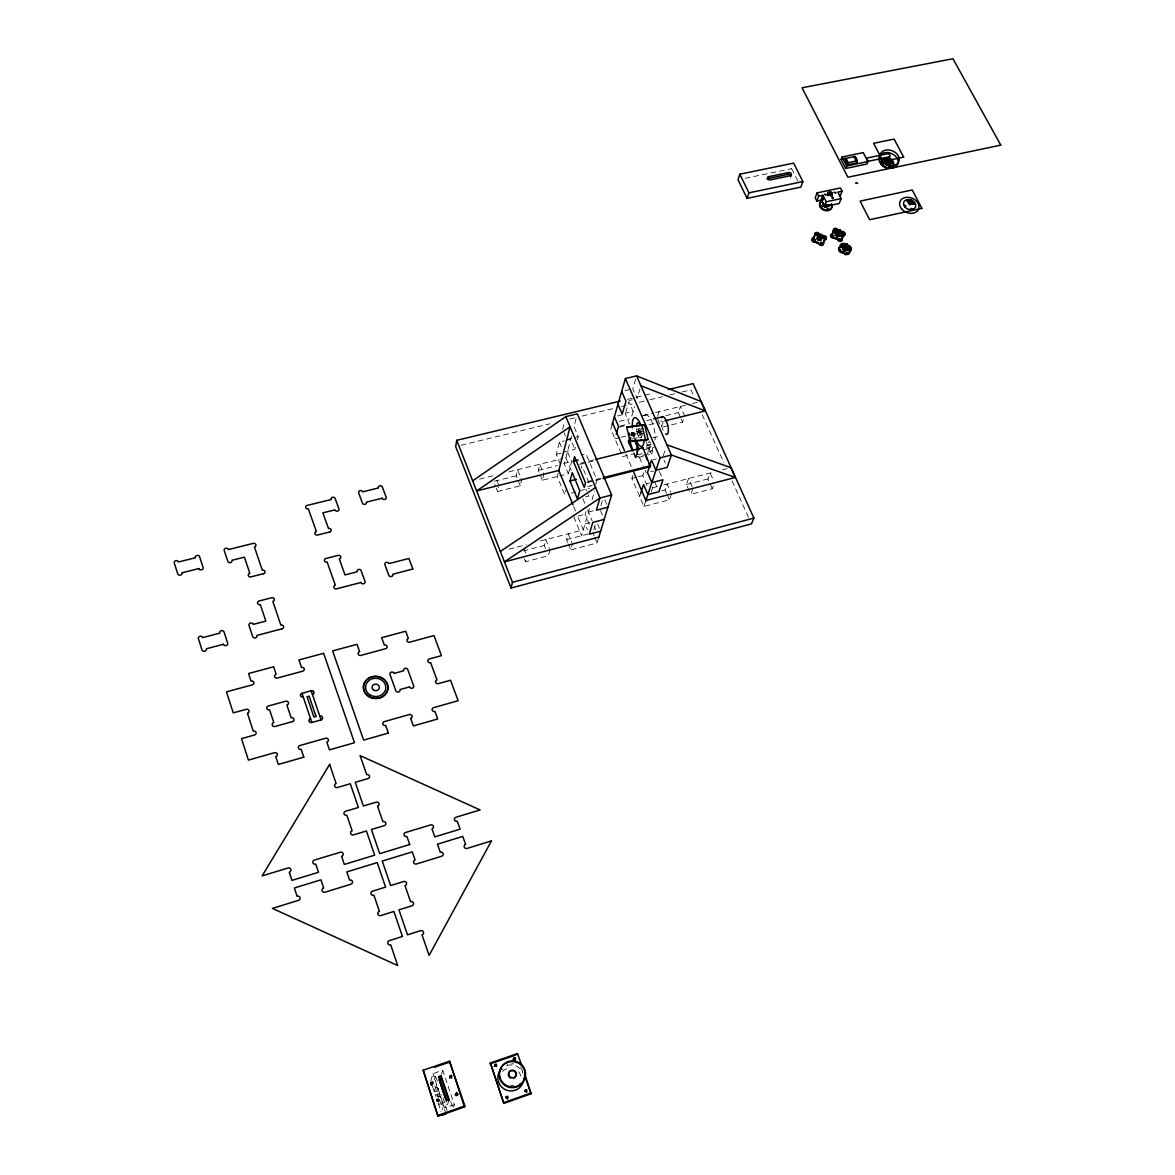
<?xml version="1.0" encoding="UTF-8"?>
<svg xmlns="http://www.w3.org/2000/svg" width="1175" height="1175" viewBox="0 0 1175 1175"><rect width="100%" height="100%" fill="white"/><g stroke="black" fill="none" stroke-linecap="round" stroke-linejoin="round"><path stroke-width="0.75" stroke-dasharray="5 3.75" d="M438.554 1090.15C433.56 1095.849 432.18 1084.995 438.216 1088.314C439.244 1090.753 437.937 1090.062 437.893 1087.918M437.629 1096.569L436.982 1094.424L440.625 1093.558M436.953 1094.395C435.749 1097.773 442.534 1096.848 441.183 1094.233M443.166 1103.413C443.474 1097.847 440.963 1109.171 439.024 1103.075M632.179 436.189L631.592 433.56M434.912 1091.399L434.265 1089.21M640.155 437.658L641.109 437.629M520.246 485.789L516.236 475.816L517.602 469.721L521.641 479.738L520.246 485.789L497.554 491.473L498.523 486.92M542.365 480.252L538.312 470.338L539.795 464.242L543.863 474.201L542.365 480.252L557.978 476.36M549.973 549.929L548.417 555.746L525.475 561.782L526.562 557.42M560.402 464.331L556.289 454.373L559.388 442.094L564.235 440.904M562.605 429.36L564.617 421.384M558.154 473.04L557.258 476.536L564.778 494.793L566.379 488.785M571.52 436.145L564.294 463.89L568.377 473.76L559.711 475.919M576.073 418.623L574.002 426.598L578.232 436.659L577.395 439.817M545.45 548.402L544.275 545.464L545.802 539.604L549.371 548.461M568.377 473.76L571.623 461.54L567.481 451.611M563.545 452.111L574.869 449.32L575.706 446.162M567.789 542.556L566.6 539.633L568.23 533.758L571.828 542.571M598.398 538.576L597.062 542.953L570.771 549.871L572.431 544.04M589.351 524.344L585.165 514.239L586.442 509.788M612.131 424.513L610.809 429.139L621.178 453.359M595.71 484.511L597.018 480.002L586.017 453.844L581.111 455.063M589.483 508.569L581.625 535.712L573.973 517.117L585.165 514.239M592.009 499.801L594.55 491.032M625.746 412.528L628.963 401.659L633.207 411.412L625.335 413.306M635.631 379.114L632.767 388.778L637.07 398.589L639.964 388.969M593.727 529.837L595.358 524.329M600.924 505.617L603.025 498.611M430.726 1081.044L432.943 1073.642L442.711 1070.293L454.387 1104.603L453.506 1107.158M631.812 416.038L634.662 406.594M434.456 1079.752L435.484 1076.344L431.739 1077.622M437.364 1081.088L435.484 1076.344M631.416 434.618L640.155 432.591L641.594 427.979M441.462 1074.288L442.711 1070.293M636.791 451.876L636.013 458.044L646.632 455.386M641.242 437.908L642.769 433.061M637.908 450.113L636.571 457.912L633.707 452.228M671.483 493.941L669.412 499.86L643.929 506.454L631.9 478.372L633.795 472.365M657.559 416.303L659.043 411.676L660.453 414.863M647.968 450.568C649.76 448.277 651.317 446.794 648.277 442.094M647.058 485.481L642.798 475.611L644.752 469.603L646.177 472.893M652.771 447.895L652.052 453.947L648.409 454.931M639.67 496.511L641.124 492.046M447.058 1110.551L445.296 1105.308L446.529 1101.562M643.929 506.454L645.898 500.535M651.17 491.987L652.889 486.847M663.258 455.724L665.344 449.496M680.487 417.389L678.372 412.631L680.428 406.462L684.687 415.994L682.602 422.148L670.161 425.203M448.791 1100.769L447.543 1104.529L445.296 1105.308M666.548 493.265L665.123 489.975L667.165 484.012L670.763 492.281M797.781 180.979L791.656 168.701L792.64 165.925M689.299 491.062L686.406 484.497L688.55 478.533L692.178 486.773M692.898 488.418L690.738 494.337L712.3 488.756L714.547 482.837M712.3 488.756L707.923 478.959L710.155 472.996L713.078 479.547M638.01 431.284L638.333 432.914L638.04 431.298L630.96 433.002L639.861 430.755M638.833 450.965L637.658 450.921M635.954 458.059L633.09 452.39M454.387 1104.603L444.561 1108.04L432.943 1073.642M508.981 549.18L526.327 544.671M540.485 540.985L583.329 529.837L577.718 516.266M523.125 550.987L544.275 545.464M566.6 539.633L588.043 534.023M589.894 522.625L585.047 523.888L587.471 529.763M661.731 490.842L665.123 489.975M686.406 484.497L707.923 478.959M588.469 512.065L594.991 510.391M585.547 496.907L588.778 496.085L586.061 489.549M646.72 483.718L649.878 482.91M652.595 487.742L657.442 486.494M663.919 484.834L713.622 472.115M722.273 469.897L727.457 468.575M587.529 486.582L592.435 485.334M650.656 471.733L653.829 470.925M579.76 490.724L589.512 488.257M571.153 493.177L575.926 491.958M631.9 478.372L636.571 477.197M638.128 476.8L642.798 475.611M653.124 459.689L656.34 458.882M587.559 481.588L601.585 478.049M587.162 482.484L603.039 478.636M622.574 456.605L633.442 453.888M641.932 453.565C638.818 456.414 632.972 451.817 635.146 457.148L651.067 453.168L651.89 454.079M647.748 452.111C656.017 450.642 648.248 448.659 651.067 453.168L644.869 438.936M563.603 463.538L571.623 461.54M516.236 475.816L493.573 481.442L495.556 486.45M538.312 470.338L557.361 465.608M646.544 445.31L651.317 444.121M646.485 446.074L650.407 445.09M593.933 459.88L579.936 463.361L582.007 468.326M579.642 464.419L595.387 460.497M646.221 448.042L652.301 446.529M644.341 449.628L654.181 447.176M643.415 430.961L631.724 433.839L633.795 438.627M614.936 438.789L619.989 437.555M621.134 437.276L625.776 436.131M668.384 425.644L661.275 427.392L663.258 421.252L659.733 422.119M556.289 454.373L561.092 453.183M631.092 435.925L642.079 433.222M638.862 435.382L640.727 434.926M632.4 439.009L641.242 436.821M479.488 479.15L494.851 475.346M508.848 471.895L562.399 458.647M652.815 437.849L659.88 436.101M620.121 426.055L629.492 423.764L625.291 414.085M566.82 439.435L578.232 436.659M619.196 427.098L625.908 425.453M665.946 415.671L678.372 412.631M646.632 420.65L651.934 419.343M565.851 440.508L570.683 439.332L574.869 449.32M649.129 424.718L657.971 422.545M617.507 415.965L622.177 414.834M619.328 421.326L629.447 418.873M643.166 415.539L653.741 412.954M655.503 412.528L685.568 405.213M692.428 403.554L697.568 402.291M642.519 415.744L645.707 414.981M461.011 445.237L550.15 423.764M569.772 419.034L575.118 417.757M582.242 416.038L614.334 408.298M621.472 406.579L632.165 404.009M639.303 402.291L648.218 400.146M649.995 399.72L662.48 396.709M669.618 394.991L674.964 393.698M682.087 391.98L691.003 389.836L693.999 396.46M627.362 399.383L634.471 397.679M636.248 397.253L652.242 393.419M629.124 400.499L632.297 399.735M624.85 390.673L629.594 389.527M745.185 178.292L791.656 168.701M631.533 432.782L634.412 438.466M441.271 1095.364L440.787 1094.219M439.288 1104.779L438.686 1103.002M702.195 414.657L723.844 462.656M732.054 480.854L748.46 517.264M681.192 418.976L682.602 422.148M657.765 419.431L659.865 424.204M664.007 460.174L665.27 463.067M659.322 471.395L662.245 478.093M638.774 429.389L640.155 432.591M667.268 494.91L669.412 499.86M654.607 481.706L657.486 488.374M636.042 449.482L643.298 466.255M625.849 453.873L631.636 467.327M604.787 499.83L606.653 504.281M583.593 469.78L590.452 486.2M600.498 510.596L602.349 515.017M564.015 432.723L565.41 436.072M597.59 523.888L599.412 528.28M559.388 442.094L562.164 448.777M565.88 457.795L571.373 471.013M582.888 498.729L584.871 503.517M587.573 509.994L592.156 520.936M594.594 526.899L595.813 529.822M592.846 532.774L594.051 535.683M594.653 537.137L597.062 542.953M573.65 506.381L575.618 511.184M568.392 544.025L570.771 549.871M496.849 480.384L498.846 485.407M523.977 548.549L525.739 552.999M496.232 488.124L497.554 491.473M524.3 558.83L525.475 561.782M450.745 1101.607L452.478 1106.733M443.122 1098.096L445.428 1104.897M436.175 1084.863L445.957 1113.812M434.765 1085.759L438.818 1097.758M439.391 1099.462L442.857 1109.743M432.444 1086.155L435.896 1096.378M438.202 1103.193L441.066 1111.726M647.733 453.051L647.88 453.844M507.159 1065.431A13.043 12.969 49.9 0 1 522.934 1073.098M513.96 1085.318A10.869 10.795 46.7 0 1 510.772 1085.333M502.474 1069.867A10.869 10.795 46.7 0 1 503.018 1068.898M506.836 1065.196A10.869 10.795 46.7 0 1 507.732 1064.741M511.58 1063.801A10.869 10.795 46.7 0 1 513.71 1063.904M520.378 1067.532A10.869 10.795 46.7 0 1 522.919 1072.966M502.665 1071.424A10.795 10.737 50.9 0 1 507.85 1068.398M518.601 1071.806A10.795 10.737 50.9 0 1 521.245 1079.282M637.687 428.89A3.378 1.072 76.1 0 1 639.479 433.957A3.378 1.072 76.1 0 1 637.628 433.883A3.378 1.072 76.1 0 1 637.232 428.86M641.139 431.68A3.378 1.087 76.1 0 1 640.404 434.794A3.378 1.087 76.1 0 1 638.701 429.918A3.378 1.087 76.1 0 1 640.331 429.389M639.156 437.658A9.106 2.908 76.1 0 1 636.571 428.831M663.185 430.3A9.062 2.996 76.2 0 1 661.114 420.4M634.852 437.467A14.849 4.744 76.1 0 1 632.738 428.963M650.759 443.004A14.82 4.803 76.1 0 1 648.982 440.992M644.869 415.524A14.82 4.803 76.1 0 1 652.037 422.163A14.82 4.803 76.1 0 1 655.004 439.949"/><path stroke-width="1.5" d="M830.696 195.27L830.607 195.079A1.689 1.292 21 0 0 830.563 195.637A1.601 1.234 21 0 1 830.696 195.27L831.562 192.92A1.601 1.234 21 0 0 831.753 194.081M496.57 1066.283L495.365 1064.961L494.293 1066.283M831.342 204.861L831.606 203.863A6.389 4.92 20.9 0 1 829.051 209.782A6.389 4.92 20.9 0 1 820.884 207.035A6.389 4.92 20.9 0 1 822.045 200.47M629.741 434.97L629.359 433.457M620.253 401.086L456.752 440.317L455.665 446.529L511.052 588.029L751.457 523.888L753.895 518.087L693.103 383.608L668.237 389.571M457.663 1094.821L457.163 1095.614M455.312 1094.483L456.546 1093.455L457.663 1094.468L455.753 1094.087L456.781 1092.398L457.78 1094.322M438.745 1101.518L438.128 1100.152L436.586 1100.608M511.052 588.029L512.462 582.286L456.752 440.317M629.198 433.443L629.624 435.058M558.61 471.307L570.081 426.76L476.624 490.944L558.815 470.47L572.989 504.78M573.341 461.246L574.56 456.678L585.517 482.896L584.254 487.405L573.341 461.246L578.247 460.042M569.992 480.957L572.24 472.629L579.76 490.724L577.468 498.978L569.992 480.957L576.455 479.327M423.191 1070.205L438.011 1116.25L464.478 1106.953L464.845 1105.925L449.54 1061.187L423.191 1070.205L438.011 1116.25M612.146 424.483L625.394 378.541L636.586 375.897L700.99 401.468L705.279 410.956L664.918 420.841M616.302 434.163L618.564 426.437L614.378 416.728M598.589 537.915L611.617 495.028L577.322 413.85L565.821 416.611L472.658 480.839M630.593 437.555C631.533 448.777 624.982 438.877 630.608 440.537M439.479 1080.736L441.051 1075.698L438.804 1076.476L446.911 1100.417L449.173 1099.624L441.051 1075.698M642.578 448.747L642.916 447.69L595.681 459.44M464.478 1106.953L449.54 1061.187M430.637 1083.732L432.532 1083.071L432.268 1085.098M739.839 174.179L738.032 179.76L747.065 198.384L800.851 187.104L802.863 181.567L793.624 163.134L739.839 174.179L748.916 192.847L747.065 198.384M640.786 493.089L643.577 484.526L647.88 494.543L658.925 491.708L662.979 479.767L651.846 482.617L647.484 472.526L651.523 460.101L655.944 470.25L667.18 467.4L671.38 455.019L636.586 375.897M603.039 478.636L650.363 466.695L642.916 447.69M645.633 501.358L660.042 457.868L625.394 378.541M449.173 1099.624L448.821 1100.667L440.713 1076.77L438.466 1077.548M767.099 179.114A2.1 1.616 19.3 0 1 768.112 178.512L768.744 176.647L788.616 172.549A2.086 1.601 19.8 0 1 791.289 173.768A2.086 1.601 19.8 0 1 790.217 175.78L770.345 179.907A2.1 1.616 19.3 0 1 767.657 178.673A2.1 1.616 19.3 0 1 768.744 176.647M768.112 178.512L787.955 174.399L788.616 172.549M524.799 1074.067L531.071 1093.778L503.825 1103.398L490.372 1062.949L517.499 1053.593L521.759 1065.534M840.169 196.108L842.093 191.187L840.448 187.956L817.066 192.891L815.215 197.826L816.845 201.072L821.105 200.176L822.97 195.256L818.696 196.152L816.845 201.072M823.102 202.599L822.867 203.863A1.777 1.366 20.8 0 1 823.734 204.876M824.174 203.907L823.763 204.993A2.379 1.821 20.9 0 0 824.174 205.787A1.777 1.366 20.9 0 1 824.439 206.991L826.26 201.762L822.97 195.256M841.124 159.462L842.064 156.98L863.273 152.603L867.928 161.577L866.93 164.059L845.736 168.466L841.124 159.462L854.019 156.642A3.261 1.41 79.2 0 1 854.915 156.393L855.4 156.716A4.715 2.027 79.2 0 1 856.957 159.727L857.177 160.755A3.261 1.41 79.2 0 1 857.192 162.767L847.777 164.706L844.634 158.581A3.261 1.395 79.1 0 1 845.515 158.331L846 158.654A4.729 2.012 79.1 0 1 847.542 161.665L847.763 162.708A3.261 1.395 79.1 0 1 847.777 164.72M827.788 195.329A2.556 1.968 20.9 0 1 828.493 195.226L828.081 194.918M828.551 195.226A1.601 1.234 20.9 0 0 829.55 194.742L830.431 192.465L831.562 192.876M820.752 234.677A5.42 4.215 21.1 0 1 821.957 235.279A1.807 1.395 21.1 0 0 823.381 235.617A2.409 1.865 21.2 0 1 825.261 239.377A1.807 1.41 21.3 0 0 824.424 240.214A5.42 4.215 21.1 0 1 823.778 241.463A1.807 1.41 21.3 0 0 823.616 242.608L823.337 243.328A2.409 1.88 21.2 0 1 819.063 244.268A1.807 1.41 21.1 0 0 817.903 243.416A5.405 4.215 21.1 0 1 816.273 242.652A1.807 1.41 21.1 0 0 814.848 242.314A2.409 1.88 21 0 1 812.982 238.554L813.247 237.835A1.807 1.41 20.9 0 0 814.099 236.998A5.42 4.215 21.1 0 1 814.73 235.749A1.807 1.395 20.9 0 0 814.907 234.618A2.409 1.865 21 0 1 819.166 233.678A1.807 1.395 21.1 0 0 820.062 234.427M812.982 238.554A1.807 1.41 20.9 0 0 813.82 237.717L814.099 236.998M813.82 237.717A5.405 4.215 21.1 0 1 814.451 236.469A1.807 1.395 20.9 0 0 814.627 235.338L814.907 234.618M826.098 205.199L825.276 207.373A1.777 1.366 21 0 1 826.377 206.829A2.379 1.821 20.9 0 0 827.347 206.638L827.978 205.008M830.975 192.421L830.079 194.639M830.49 194.815L831.268 192.568M826.436 206.815L827.112 205.052M831.21 195.652L831.797 194.125A2.57 1.968 20.9 0 1 832.238 194.977L831.973 195.682M814.848 242.314L815.127 241.609A2.409 1.88 21 0 1 813.247 237.835M829.535 205.023L828.845 206.609A1.777 1.366 21 0 0 827.464 206.594M814.627 235.338A2.409 1.865 21 0 1 818.887 234.398L819.166 233.678M816.273 242.652L816.552 241.947A5.42 4.215 21.1 0 0 818.182 242.696A1.807 1.41 21.1 0 1 819.342 243.548A2.409 1.88 21.2 0 0 823.616 242.608M845.736 168.466L846.69 165.983L842.064 156.98M823.337 243.328A1.807 1.41 21.3 0 1 823.499 242.182A5.405 4.215 21.1 0 0 824.145 240.919A1.807 1.395 21.3 0 1 824.982 240.097A2.409 1.865 21.2 0 0 823.102 236.337L823.381 235.617M842.093 191.187L837.848 192.098L841.153 198.59L839.229 203.495L824.38 206.683L821.105 200.176M831.709 234.442L832.003 233.737A1.792 1.395 21.3 0 0 832.825 232.9A5.39 4.186 21.5 0 1 833.457 231.651A1.792 1.395 21.3 0 0 833.618 230.52A2.394 1.851 21.4 0 1 837.863 229.595A1.792 1.395 21.5 0 0 839.023 230.432A5.39 4.186 21.5 0 1 840.639 231.181A1.792 1.395 21.6 0 0 842.064 231.519A2.394 1.851 21.6 0 1 843.944 235.264L843.665 235.984A1.792 1.395 21.7 0 0 842.828 236.807A5.39 4.186 21.5 0 1 842.211 238.055A1.792 1.395 21.7 0 0 842.049 239.201A2.394 1.865 21.6 0 1 837.804 240.126A1.807 1.395 21.6 0 0 836.644 239.274A5.39 4.186 21.5 0 1 835.014 238.525A1.807 1.395 21.5 0 0 833.589 238.187A2.394 1.865 21.4 0 1 831.709 234.442A1.792 1.395 21.3 0 0 832.546 233.619A5.39 4.186 21.5 0 1 833.178 232.371L833.457 231.651M833.178 232.371A1.792 1.395 21.3 0 0 833.339 231.24L833.618 230.52M833.589 238.187L833.883 237.482A2.394 1.865 21.4 0 1 832.003 233.737M833.339 231.24A2.394 1.851 21.4 0 1 837.569 230.315L837.863 229.595M835.014 238.525L835.293 237.82A5.39 4.186 21.5 0 0 836.923 238.569A1.807 1.395 21.6 0 1 838.098 239.406A2.394 1.865 21.6 0 0 842.328 238.481A1.807 1.395 21.7 0 1 842.49 237.335A5.39 4.186 21.5 0 0 843.121 236.087A1.792 1.395 21.7 0 1 843.944 235.264M837.011 233.282A1.792 1.395 21.5 0 1 837.246 234.457L836.394 236.616A1.792 1.395 21.5 0 0 836.159 235.441L836.967 233.223A2.409 1.865 21.5 0 1 836.556 232.415M837.54 232.562L838.407 230.403A1.792 1.395 21.5 0 0 839.582 229.83L838.715 231.989A1.792 1.395 21.5 0 1 837.613 232.547A2.394 1.865 21.5 0 0 836.615 232.738M839.405 231.123L840.243 229.918L839.376 232.077M839.67 232.107L840.419 230.227A1.792 1.395 21.6 0 0 840.654 231.402M840.184 234.089A2.409 1.865 21.5 0 1 839.273 234.28L838.407 236.439A2.394 1.865 21.5 0 0 839.332 236.248A1.792 1.395 21.6 0 1 840.845 236.204C839.64 229.668 846.911 234.838 841.99 233.502C841.579 235.867 844.634 234.28 841.902 233.282A1.792 1.395 21.6 0 1 841.138 232.371M839.993 233.208L840.639 231.181M839.332 236.248L841.109 232.253A2.409 1.865 21.5 0 0 840.698 231.446M843.665 235.984A2.394 1.851 21.6 0 0 841.77 232.239L842.064 231.519M838.818 248.615A1.807 1.41 21.7 0 0 839.655 247.778L839.934 247.058A5.42 4.215 21.9 0 1 840.566 245.81A1.807 1.395 21.7 0 0 840.727 244.664M839.655 247.778A5.405 4.215 21.9 0 1 840.272 246.53L840.566 245.81M843.738 246.897A2.409 1.865 21.9 0 1 844.663 246.706L845.53 244.562A2.409 1.88 21.9 0 0 844.605 244.752L842.813 248.748A2.409 1.865 21.9 0 0 843.239 249.555L844.105 247.411A2.409 1.88 21.9 0 1 843.679 246.603A1.807 1.41 21.8 0 0 842.769 245.443M842.137 252.728L842.416 252.008A5.42 4.215 21.9 0 0 844.061 252.772A1.807 1.41 21.9 0 1 845.222 253.624L844.942 254.329A1.807 1.41 21.9 0 0 843.768 253.477A5.405 4.215 21.9 0 1 842.137 252.728A1.807 1.41 21.8 0 0 840.712 252.39L840.992 251.67A1.807 1.41 21.8 0 1 842.416 252.008M517.103 1054.562L517.499 1053.593M845.971 244.973L846.132 244.576A1.807 1.395 21.8 0 1 844.972 243.724L844.678 244.444A1.807 1.395 21.8 0 0 845.251 245.002M845.53 250.613L846.411 248.468A2.409 1.88 21.9 0 0 847.337 248.277L846.455 250.422A2.409 1.865 21.9 0 1 845.53 250.613A1.807 1.41 21.9 0 0 844.355 251.186L845.222 249.041A1.807 1.41 21.9 0 1 846.338 248.483M847.483 246.045L847.763 245.325A1.807 1.395 21.9 0 0 849.187 245.663L848.893 246.383A1.807 1.395 21.9 0 1 847.483 246.045A5.405 4.215 21.9 0 0 846.587 245.56C841.697 245.428 848.717 249.511 846.499 245.722M847.557 244.385A1.807 1.395 21.9 0 0 847.792 245.56L846.955 247.763A2.409 1.865 21.9 0 1 847.381 248.571M850.259 250.26A5.42 4.215 21.9 0 1 849.628 251.523L849.187 253.389A1.807 1.41 22.1 0 1 849.349 252.228A5.405 4.215 21.9 0 0 849.966 250.98L850.259 250.26A1.807 1.41 22.1 0 1 851.082 249.423L850.788 250.143A1.807 1.41 22.1 0 0 849.966 250.98M886.802 161.283A1.762 1.322 21.9 0 1 887.037 162.4L886.141 164.603A1.748 1.322 21.9 0 0 885.891 163.487L886.758 161.225A2.35 1.762 22 0 1 886.332 160.446M888.946 159.594C890.87 163.736 885.113 158.111 888.976 160.285M889.02 159.33L889.886 158.082M889.431 159.903L890.062 158.375A1.748 1.322 22 0 0 890.297 159.506M888.094 164.456L889.005 162.253A2.35 1.762 22 0 0 889.901 162.077L888.99 164.28A2.35 1.762 22 0 1 888.094 164.456A1.748 1.322 22 0 0 886.949 164.985M889.49 161.621L890.342 159.55A2.35 1.762 22 0 1 890.768 160.329L889.093 164.236A1.748 1.322 22.1 0 1 890.444 164.25L891.663 161.445A1.748 1.322 22.1 0 1 890.797 160.446L889.886 162.649A1.748 1.322 22.1 0 0 890.753 163.648M503.825 1103.398L490.372 1062.949M451.699 1078.018L450.583 1076.329L449.599 1078.092M913.709 203.98C913.445 200.896 916.471 205.434 913.871 203.789M907.247 201.087C905.235 198.34 910.052 201.307 907.408 200.822M890.885 163.942C891.311 158.317 894.63 164.75 891.237 162.576M891.693 161.959C893.338 163.31 892.838 159.374 891.223 161.944M885.304 159.036L884.511 161.034M843.092 245.81C839.802 244.87 844.693 243.387 841.873 247.044M842.049 233.957L841.3 235.881M836.057 230.99C838.274 228.934 831.856 230.271 835.983 231.666M834.764 232.885L835.616 230.917M829.197 206.506L829.77 205.067L831.254 205.052M526.62 1092.192L526.224 1090.591L524.711 1090.87M843.694 244.899L842.225 243.901L843.503 245.002M829.55 194.742L829.697 194.712A1.689 1.292 20.9 0 1 828.581 195.3A2.379 1.836 20.9 0 0 827.758 195.491M507.468 1099.124L507.497 1097.391L505.867 1097.435M515.017 1060.467C516.912 1058.102 511.698 1057.97 513.475 1060.423M500.344 551.428L595.563 487.522M885.877 159.213C887.889 157.656 882.91 157.553 885.48 159.213M827.905 193.64L828.874 192.627L827.861 192.362M886.009 159.168L885.744 158.816A1.748 1.322 21.9 0 0 887.096 158.757M818.417 238.407L818.446 240.111L820.121 239.303M504.207 1102.473L531.497 1092.853M438.334 1115.222L464.845 1105.925M442.211 1115.134L445.957 1113.812M490.004 1063.918L515.414 1055.15M434.397 1067.341L449.188 1062.273M310.567 718.659A2.218 1.998 -1.5 0 0 309.084 721.156A2.218 1.998 -1.5 0 0 311.86 722.478L321.069 719.908A2.218 1.998 -0.8 0 0 322.537 717.396A2.218 1.998 -0.8 0 0 319.762 716.089M303.282 697.083A2.203 1.983 -1.2 0 1 300.536 695.776A2.203 1.983 -1.2 0 1 302.004 693.294L311.169 690.783A2.203 1.983 -0.6 0 1 313.916 692.09A2.203 1.983 -0.6 0 1 312.447 694.557M512.462 582.286L753.895 518.087M598.839 537.122L504.442 561.87L599.97 498.009L611.617 495.028M600.631 531.203L589.292 534.17L592.758 522.405L604.2 519.438M607.901 507.248L596.357 510.214L599.97 498.009L565.821 416.611M666.901 444.826L730.923 467.679L735.344 477.461L645.898 500.535L633.795 472.365M660.042 457.868L671.38 455.019L735.344 477.461M603.333 477.608L650.7 465.653M645.545 440.052L648.071 439.421L644.649 424.674L626.701 427.127L630.064 441.565L645.545 440.052L642.108 425.306L626.701 427.127M653.697 418.917L662.524 416.758M642.108 425.306L644.649 424.674M826.26 201.762L841.153 198.59M827.362 194.139L831.9 193.17M846.69 165.983L867.928 161.577M748.916 192.847L802.863 181.567M847.763 162.708L857.177 160.755M632.547 440.963L641.168 440.111M644.62 439.758L648.071 439.421M885.26 159.962C882.278 159.301 888.021 156.363 884.54 161.548A1.748 1.322 21.9 0 1 885.407 162.547M887.742 162.532C883.424 162.4 889.783 166.145 888.05 162.723M640.918 385.767L705.279 410.956M431.372 1085.127L430.623 1084.305M887.507 162.84L886.317 164.911L887.859 162.782A1.762 1.322 22 0 1 888.932 162.253M825.452 205.126L824.615 207.299M846.499 246.221L847.072 243.93L846.676 246.53A1.807 1.395 21.9 0 0 846.911 247.705M455.856 1095.658L455.312 1094.836M824.923 206.198L826.495 206.477L826.642 205.17M854.019 156.642L857.177 162.752M817.066 192.891L818.696 196.152M638.319 449.482L637.261 447.293L636.997 449.393M630.226 440.64L629.315 439.803L633.017 450.642M621.678 391.422L625.952 401.262L622.192 414.07L617.962 404.303M645.413 455.268L647.543 460.159M648.952 463.435L650.363 466.695M635.102 440.067L638.98 449.526M634.485 440.214L637.937 448.189M628.977 442.857L632.4 450.803M612.586 422.971L624.41 450.524M524.388 1075.022L531.071 1093.778M311.169 690.783L321.069 719.908M439.039 1079.252L445.413 1098.038M440.052 1082.439L446.383 1101.122M302.004 693.294L311.86 722.478M890.004 162.032A1.762 1.322 22.1 0 1 891.37 162.047M885.436 159.345A1.762 1.322 21.9 0 1 886.303 160.343M888.168 158.537A1.748 1.322 21.9 0 0 889.24 158.008L888.329 160.211A1.748 1.322 21.9 0 1 887.272 160.74M885.847 163.428A2.35 1.762 22 0 1 885.436 162.664L887.213 158.698A2.35 1.762 22 0 1 888.109 158.537L887.198 160.74A2.35 1.762 22 0 0 886.303 160.916M886.2 160.96A1.748 1.322 21.9 0 1 884.834 160.946M889.299 161.577A1.748 1.322 22 0 1 889.137 160.652M787.955 174.399A2.086 1.601 19.8 0 1 790.658 176.882M823.308 198.825A6.521 4.994 20.9 0 1 822.662 197.047M822.852 200.044A6.507 4.994 20.9 0 1 822.192 198.267M828.243 193.258A1.601 1.234 20.9 0 1 827.802 193.346M832.502 195.549A1.601 1.234 21 0 1 832.267 195.094M830.402 192.509A1.601 1.234 20.9 0 1 829.403 193.008M828.081 195.682A2.086 1.601 20.9 0 1 829.447 193.39A2.086 1.601 20.9 0 1 831.783 195.696M831.43 204.421A6.389 4.92 20.9 0 1 828.772 210.501A6.389 4.92 20.9 0 1 820.605 207.769A6.389 4.92 20.9 0 1 821.766 201.189M829.168 205.978A1.777 1.366 21 0 1 828.331 205.037M823.132 199.721A6.507 4.994 20.9 0 1 822.397 197.885M830.387 193.332A6.507 4.994 20.9 0 1 831.239 193.699M829.697 194.83A1.777 1.366 20.9 0 1 828.595 195.373M830.475 195.637A1.777 1.366 21 0 1 830.534 195.212M911.947 204.142A2.365 1.807 22.9 0 1 911.051 204.318A1.777 1.351 23 0 0 909.905 204.861M908.774 203.275A2.365 1.807 22.9 0 1 908.348 202.482M910.111 200.514A2.365 1.807 22.9 0 0 909.215 200.69A1.777 1.351 22.8 0 1 907.732 200.734M912.388 201.557A2.365 1.807 22.9 0 1 912.813 202.335M913.724 203.481A1.777 1.351 23 0 1 912.843 202.467M912.064 204.083A1.777 1.351 23 0 1 913.43 204.098M908.818 203.334A1.777 1.351 22.9 0 1 909.068 204.479M907.438 201.351A1.777 1.351 22.8 0 1 908.319 202.364M911.257 199.97A1.777 1.351 22.9 0 1 910.184 200.514M912.343 201.498A1.777 1.351 23 0 1 912.079 200.352M523.888 1077.886A13.043 12.969 49.9 0 1 506.396 1090.106A13.043 12.969 49.9 0 1 501.049 1069.338M520.217 1083.526A10.795 10.737 50.9 0 1 519.688 1084.496M510.582 1078.077A3.892 3.863 46.6 0 1 509.216 1072.143A3.892 3.863 46.6 0 1 515.296 1072.232A3.892 3.863 46.6 0 1 513.872 1078.121M846.132 244.576A5.42 4.215 21.9 0 1 847.763 245.325M840.36 245.12A6.433 5.008 21.9 0 1 844.502 244.194L844.796 243.475A6.448 5.008 21.9 0 0 840.654 244.4L840.433 245.384A1.807 1.395 21.7 0 1 840.272 246.53M849.481 252.669A1.807 1.41 22.1 0 1 849.628 251.523M838.847 248.013A6.448 5.008 21.9 0 0 840.683 251.685L840.404 252.405A6.433 5.008 21.9 0 1 838.553 248.733L839.112 247.896A1.807 1.41 21.7 0 0 839.934 247.058M847.836 245.619A2.409 1.88 21.9 0 1 848.262 246.427L846.573 250.378A1.807 1.395 22 0 1 847.968 250.378L849.172 247.587A1.807 1.395 22 0 1 848.291 246.559M848.291 249.732A1.807 1.395 22 0 1 847.41 248.703M847.454 248.233A1.807 1.41 22 0 1 848.849 248.233M844.149 247.47A1.807 1.41 21.8 0 1 844.384 248.659L843.518 250.804A1.807 1.41 21.8 0 0 843.283 249.614M842.783 248.63A1.807 1.395 21.8 0 0 841.902 247.587L843.092 244.797A1.807 1.395 21.8 0 0 844.487 244.811M843.621 246.956A1.807 1.395 21.8 0 1 842.225 246.941M845.603 244.562A1.807 1.395 21.8 0 0 846.72 244.003L845.838 246.148A1.807 1.395 21.8 0 1 844.737 246.706M839.567 231.475A5.39 4.186 21.5 0 1 840.36 231.901A1.792 1.395 21.6 0 0 841.77 232.239M833.883 237.482A1.807 1.395 21.5 0 1 835.293 237.82M838.142 230.873A1.792 1.395 21.5 0 1 837.569 230.315M838.407 230.388A2.409 1.865 21.5 0 0 837.481 230.579L835.689 234.574A2.394 1.865 21.5 0 0 836.115 235.382M841.168 235.558A1.792 1.395 21.6 0 1 840.287 234.53M840.301 234.045A1.792 1.395 21.6 0 1 841.697 234.045M839.2 234.28A1.792 1.395 21.6 0 0 838.083 234.838L837.232 236.998A1.792 1.395 21.6 0 1 838.333 236.439M835.645 231.269A1.792 1.395 21.4 0 1 836.527 232.297L835.66 234.457A1.792 1.395 21.4 0 0 834.793 233.428L835.968 230.623A1.792 1.395 21.4 0 0 837.364 230.638M836.512 232.797A1.792 1.395 21.4 0 1 835.117 232.782M839.626 233.267A1.792 1.395 21.6 0 1 839.538 232.444M815.127 241.609A1.807 1.41 21.1 0 1 816.552 241.947M823.102 236.337A1.807 1.395 21.1 0 1 821.927 236.131M819.533 235.015A1.807 1.395 21.1 0 1 818.887 234.398M642.74 440.14A9.106 2.908 76.1 0 1 640.918 440.038M636.453 426.437A9.106 2.908 76.1 0 1 640.874 425.57M661.598 417.727A9.062 2.996 76.2 0 1 667.664 424.851A9.062 2.996 76.2 0 1 665.593 433.928M643.988 440.625A14.849 4.744 76.1 0 1 635.778 439.803M632.561 427.538A14.849 4.744 76.1 0 1 634.617 417.668A14.849 4.744 76.1 0 1 641.036 425.423M449.805 1076.373C452.067 1080.471 452.713 1072.54 449.805 1076.373M436.733 1100.138C438.804 1104.265 439.905 1096.392 436.748 1100.02M430.917 1082.895C432.943 1086.993 434.163 1079.164 430.931 1082.777M855.958 183.036L857.677 183.432L855.973 182.962M848.732 248.145L850.039 248.997L849.084 247.22L850.759 247.558L848.732 248.145M843.621 249.144C845.471 252.904 847.043 246.588 843.635 249.056M846.073 253.477L847.821 253.888L846.073 253.477M846.367 252.772C848.908 254.505 847.66 251.083 846.367 252.772M837.658 232.107C839.508 235.837 841.006 229.566 837.672 232.018M838.862 235.338C836.057 238.349 836.512 231.71 838.862 235.338M838.95 239.289C842.049 242.035 840.448 236.792 838.979 239.142M839.126 250.275C842.255 253.095 840.683 247.661 839.126 250.202M832.018 236.102L833.31 236.953L832.355 235.176L834.03 235.499L832.032 236.028M833.354 197.855C831.929 200.264 831.063 195.241 833.354 197.929M834.279 192.392L836.013 192.803L834.294 192.318M826.98 209.635L828.698 210.046L826.98 209.635M827.259 208.915L828.977 209.312L827.259 208.842M821.854 206.756L820.385 207.079L820.429 206.036L822.133 206.11L820.532 205.449L821.854 206.756M821.971 243.68C820.238 246.074 819.753 241.11 821.971 243.68M822.25 242.961C820.502 245.369 820.15 240.287 822.25 242.961M822.926 238.099C824.938 240.816 824.879 235.837 822.926 238.099M823.205 237.379L824.953 237.791L823.22 237.306M824.718 194.418L826.451 194.83L824.718 194.345M815.024 240.478C813.306 242.843 812.924 237.849 815.024 240.478M815.303 239.759C813.864 242.241 812.968 237.188 815.303 239.759M815.993 234.912L817.212 235.778L817.668 234.897L816.317 233.987L818.006 234.383L816.023 234.765M821.413 236.248C818.446 239.098 819.225 232.591 821.413 236.248M524.887 1090.488C526.65 1094.747 528.221 1086.948 524.887 1090.488M513.519 1058.455C515.105 1062.597 516.956 1055.223 513.548 1058.352M505.94 1097.156C507.776 1101.401 509.098 1093.675 505.94 1097.156M494.646 1064.991C496.438 1069.191 497.877 1061.51 494.646 1064.991M909.435 202.1C911.124 205.904 912.755 199.75 909.435 202.1M910.963 208.504L912.637 209.047L910.963 208.504M904.104 205.361L905.793 205.904L904.104 205.361M888.638 167.158C891.869 169.611 889.96 164.882 888.638 167.158M881.852 164.059L882.822 164.999A6.316 4.759 22 0 0 893.382 165.22A6.316 4.759 22 0 0 886.611 157.597A6.316 4.759 22 0 0 882.924 164.999C884.158 161.651 882.572 164.412 881.852 164.059M828.36 193.199L829.344 193.008A2.57 1.968 20.9 0 0 828.36 193.199M837.422 234.765L836.864 237.056L837.422 234.765M844.561 248.968L843.988 251.244L844.561 248.968M845.413 253.859L845.119 254.578A6.433 5.008 21.9 0 0 849.261 253.653L849.554 252.933A6.448 5.008 21.9 0 1 845.413 253.859M849.496 245.648L849.202 246.353A6.433 5.008 21.9 0 1 851.053 250.025L851.346 249.32A6.448 5.008 21.9 0 0 849.496 245.648M491.473 840.889L429.11 955.393L422.016 934.845A2.291 2.203 -1 0 0 423.47 932.054A2.291 2.203 -1 0 0 420.577 930.673L407.519 934.845L398.957 909.847L411.97 905.763A2.277 2.174 -0.6 0 0 413.424 903.017A2.277 2.174 -0.6 0 0 410.545 901.636L405.008 885.627A2.262 2.144 -0.4 0 0 406.462 882.91A2.262 2.144 -0.4 0 0 403.598 881.529L390.643 885.553L382.257 861.069L412.293 851.875L415.113 859.938A2.247 2.13 2 0 0 413.688 862.626A2.247 2.13 2 0 0 416.523 863.977L441.683 856.237A2.232 2.115 5.1 0 0 443.093 853.564A2.232 2.115 5.1 0 0 440.258 852.213L437.408 844.193L462.759 836.438L465.638 844.414A2.232 2.1 8.3 0 0 464.257 847.058A2.232 2.1 8.3 0 0 467.092 848.409L491.473 840.889M329.646 764.367L262.113 875.874L287.963 868.061A2.321 2.159 -10.2 0 1 290.842 869.441A2.321 2.159 -10.2 0 1 289.3 872.158L291.943 880.383L318.484 872.305L315.796 864.124A2.291 2.144 -7.7 0 1 312.932 862.744A2.291 2.144 -7.7 0 1 314.459 860.041L340.251 852.242A2.277 2.13 -5.1 0 1 343.1 853.623A2.277 2.13 -5.1 0 1 341.602 856.296L344.319 864.433L374.678 855.18L366.424 830.989L353.499 834.867A2.262 2.1 -3 0 1 350.664 833.516A2.262 2.1 -3 0 1 352.147 830.857L346.86 815.259A2.262 2.086 -2.6 0 1 344.04 813.908A2.262 2.086 -2.6 0 1 345.523 811.279L358.39 807.475L350.297 783.754L337.475 787.5A2.247 2.056 -2.1 0 1 334.655 786.148A2.247 2.056 -2.1 0 1 336.138 783.563L329.646 764.367M402.423 936.46L389.292 940.661A2.306 2.218 -6.5 0 0 387.809 943.466A2.306 2.218 -6.5 0 0 390.717 944.862L397.723 965.556L272.409 908.393L298.391 900.388A2.321 2.174 -11.6 0 0 299.948 897.627A2.321 2.174 -11.6 0 0 297.055 896.231L294.382 887.962L320.951 879.825L323.654 888.065A2.306 2.174 -8.9 0 0 322.126 890.797A2.306 2.174 -8.9 0 0 325.02 892.192L350.928 884.202A2.291 2.159 -6 0 0 352.427 881.47A2.291 2.159 -6 0 0 349.562 880.09L346.831 871.909L377.219 862.612L385.591 887.125L372.548 891.179A2.291 2.159 -4.5 0 0 371.065 893.911A2.291 2.159 -4.5 0 0 373.944 895.291L379.393 911.418A2.291 2.188 -5.2 0 0 377.909 914.179A2.291 2.188 -5.2 0 0 380.803 915.575L393.889 911.447L402.423 936.46M409.722 844.517L379.716 853.652L371.432 829.491L384.284 825.628A2.247 2.086 0.2 0 0 385.738 822.999A2.247 2.086 0.2 0 0 382.918 821.648L377.557 806.153A2.232 2.071 0.3 0 0 379.011 803.538A2.232 2.071 0.3 0 0 376.191 802.202L363.383 805.991L355.276 782.3L368.039 778.584A2.232 2.042 0.5 0 0 369.479 776.014A2.232 2.042 0.5 0 0 366.688 774.678L360.093 755.613L480.12 809.942L455.856 817.286A2.218 2.071 7.5 0 0 454.475 819.9A2.218 2.071 7.5 0 0 457.281 821.237L460.13 829.153L434.809 836.864L431.974 828.904A2.232 2.086 4.8 0 0 433.384 826.275A2.232 2.086 4.8 0 0 430.564 824.938L405.522 832.502A2.247 2.1 2 0 0 404.097 835.146A2.247 2.1 2 0 0 406.917 836.497L409.722 844.517M303.767 757.185L278.328 764.44L275.772 756.627A2.247 2.042 -4.9 0 0 277.285 754.056A2.247 2.042 -4.9 0 0 274.495 752.72L248.41 760.107L241.521 738.649L254.505 735.007A2.247 2.027 -5.2 0 0 256.047 732.48A2.247 2.027 -5.2 0 0 253.257 731.144L247.426 713.166A2.247 1.998 -4.8 0 0 248.953 710.655A2.247 1.998 -4.8 0 0 246.177 709.333L233.238 712.887L226.481 691.855L252.272 684.863A2.218 1.983 -3.5 0 0 253.785 682.396A2.218 1.983 -3.5 0 0 251.024 681.074L248.557 673.539L273.628 666.783L276.14 674.288A2.203 1.968 -2 0 0 274.642 676.741A2.203 1.968 -2 0 0 277.388 678.048L302.753 671.16A2.188 1.953 -0.5 0 0 304.222 668.722A2.188 1.953 -0.5 0 0 301.49 667.429L298.949 659.968L323.624 653.315L354.483 742.717L329.455 749.856L326.841 742.13A2.218 2.027 -1.2 0 0 328.31 739.589A2.218 2.027 -1.2 0 0 325.534 738.267L299.889 745.523A2.232 2.027 -3.1 0 0 298.391 748.078A2.232 2.027 -3.1 0 0 301.182 749.4L303.767 757.185M388.367 733.053L363.618 740.118L332.628 650.891L357.024 644.326L359.638 651.684A2.159 1.924 3.2 0 0 358.228 654.093A2.159 1.924 3.2 0 0 360.931 655.386L385.635 648.688A2.144 1.909 4.7 0 0 387.016 646.294A2.144 1.909 4.7 0 0 384.313 645.016L381.684 637.687L405.698 631.225L408.357 638.51A2.144 1.909 6.2 0 0 406.991 640.889A2.144 1.909 6.2 0 0 409.693 642.167L433.986 635.572L441.433 655.65L429.286 658.984A2.144 1.924 7.3 0 0 427.935 661.393A2.144 1.924 7.3 0 0 430.637 662.671L436.997 679.928A2.144 1.939 7.6 0 0 435.631 682.352A2.144 1.939 7.6 0 0 438.348 683.644L450.539 680.237L458.133 700.711L433.59 707.673A2.159 1.968 7 0 0 432.224 710.126A2.159 1.968 7 0 0 434.956 711.433L437.702 718.982L413.365 725.93L410.633 718.336A2.174 1.983 5.2 0 0 412.028 715.854A2.174 1.983 5.2 0 0 409.282 714.547L384.328 721.612A2.188 1.998 3.3 0 0 382.918 724.108A2.188 1.998 3.3 0 0 385.664 725.416L388.367 733.053M409.517 686.905L399.926 689.578A2.174 1.953 4.8 0 1 398.545 692.016A2.174 1.953 4.8 0 1 395.813 690.724L390.027 674.553A2.159 1.939 4.7 0 1 391.407 672.129A2.159 1.939 4.7 0 1 394.124 673.422L403.701 670.778A2.159 1.939 5.6 0 1 405.081 668.355A2.159 1.939 5.6 0 1 407.784 669.647L413.629 685.759A2.159 1.953 5.8 0 1 412.249 688.197A2.159 1.953 5.8 0 1 409.517 686.905M292.428 721.612L275.082 726.458A2.232 2.012 -3.8 0 1 272.292 725.137A2.232 2.012 -3.8 0 1 273.804 722.61L269.604 709.832A2.232 1.998 -3.5 0 1 266.828 708.51A2.232 1.998 -3.5 0 1 268.341 706.013L285.642 701.255A2.218 1.998 -2.4 0 1 288.404 702.562A2.218 1.998 -2.4 0 1 286.906 705.059L291.15 717.793A2.232 2.012 -2.6 0 1 293.926 719.115A2.232 2.012 -2.6 0 1 292.428 721.612M316.016 716.427L313.887 717.029L307.027 696.746L309.142 696.158L316.016 716.427M223.426 644.267L206.286 648.791A2.232 1.953 -4.6 0 1 204.744 651.229A2.232 1.953 -4.6 0 1 201.997 649.922L198.428 638.715A2.218 1.939 -4.5 0 1 199.97 636.292A2.218 1.939 -4.5 0 1 202.702 637.599L219.813 633.119A2.203 1.939 -3.4 0 1 221.341 630.711A2.203 1.939 -3.4 0 1 224.058 632.018L227.686 643.151A2.218 1.939 -3.5 0 1 226.158 645.574A2.218 1.939 -3.5 0 1 223.426 644.267M282.103 628.801L256.914 635.44A2.203 1.924 -2 0 1 255.416 637.849A2.203 1.924 -2 0 1 252.698 636.556L249.027 625.482A2.188 1.924 -1.8 0 1 250.525 623.088A2.188 1.924 -1.8 0 1 253.242 624.38L265.844 621.076L260.321 604.626A2.174 1.895 -0.9 0 1 257.619 603.348A2.174 1.895 -0.9 0 1 259.102 600.983L271.601 597.767A2.174 1.895 -0.2 0 1 274.304 599.044A2.174 1.895 -0.2 0 1 272.835 601.394L280.854 625.129A2.174 1.924 -0.4 0 1 283.572 626.422A2.174 1.924 -0.4 0 1 282.103 628.801M360.96 582.492L336.579 588.807A2.13 1.865 3.1 0 1 333.906 587.544A2.13 1.865 3.1 0 1 335.316 585.223L327.135 562.047A2.13 1.851 3.1 0 1 324.476 560.798A2.13 1.851 3.1 0 1 325.886 558.507L338.033 555.408A2.115 1.836 3.7 0 1 340.691 556.671A2.115 1.836 3.7 0 1 339.296 558.947L344.98 574.928L357.127 571.799A2.115 1.851 4.5 0 1 358.507 569.508A2.115 1.851 4.5 0 1 361.166 570.756L365.014 581.434A2.13 1.865 4.5 0 1 363.633 583.755A2.13 1.865 4.5 0 1 360.96 582.492M412.807 569.038L392.803 574.237A2.115 1.851 6 0 1 391.451 576.528A2.115 1.851 6 0 1 388.793 575.265L384.915 564.646A2.1 1.836 6 0 1 386.267 562.37A2.1 1.836 6 0 1 388.91 563.618L408.885 558.477L412.807 569.038M263.479 573.708L251.024 576.866A2.159 1.88 -0.6 0 1 248.336 575.588A2.159 1.88 -0.6 0 1 249.82 573.268L244.415 557.156L231.96 560.269A2.159 1.865 -1.1 0 1 230.476 562.59A2.159 1.865 -1.1 0 1 227.803 561.312L224.249 550.605A2.159 1.851 -1 0 1 225.732 548.299A2.159 1.851 -1 0 1 228.405 549.562L253.227 543.393A2.144 1.851 0.2 0 1 255.886 544.657A2.144 1.851 0.2 0 1 254.432 546.948L262.26 570.11A2.159 1.865 0 0 1 264.933 571.388A2.159 1.865 0 0 1 263.479 573.708M329.705 531.981L317.588 535.007A2.115 1.821 3.1 0 1 314.944 533.758A2.115 1.821 3.1 0 1 316.354 531.511L308.364 508.878A2.1 1.792 3.1 0 1 305.735 507.644A2.1 1.792 3.1 0 1 307.145 505.412L331.203 499.522A2.086 1.792 4.3 0 1 332.569 497.319A2.086 1.792 4.3 0 1 335.183 498.553L338.914 508.893A2.1 1.792 4.3 0 1 337.533 511.11A2.1 1.792 4.3 0 1 334.904 509.877L322.89 512.843L328.457 528.486A2.115 1.821 3.7 0 1 331.086 529.734A2.115 1.821 3.7 0 1 329.705 531.981M198.883 568.553L181.963 572.798A2.188 1.88 -3.4 0 1 180.436 575.133A2.188 1.88 -3.4 0 1 177.733 573.855L174.282 563.031A2.188 1.88 -3.3 0 1 175.824 560.695A2.188 1.88 -3.3 0 1 178.512 561.973L195.388 557.773A2.174 1.865 -2.3 0 1 196.915 555.467A2.174 1.865 -2.3 0 1 199.588 556.73L203.099 567.51A2.188 1.88 -2.5 0 1 201.571 569.831A2.188 1.88 -2.5 0 1 198.883 568.553M382.213 498.215L366.365 502.122A2.086 1.777 5.6 0 1 365.014 504.325A2.086 1.777 5.6 0 1 362.414 503.106L358.654 492.81A2.071 1.777 5.6 0 1 360.005 490.621A2.071 1.777 5.6 0 1 362.605 491.84L378.423 487.978A2.071 1.762 6.5 0 1 379.76 485.789A2.071 1.762 6.5 0 1 382.345 487.023L386.149 497.245A2.071 1.777 6.6 0 1 384.812 499.448A2.071 1.777 6.6 0 1 382.213 498.215M921.876 208.328L869.632 219.74L860.115 201.145L912.211 189.968L921.876 208.328M1000.792 145.142L847.88 177.234L802.055 87.787L952.969 58.75L1000.792 145.142M888.888 156.995L869.72 160.975A2.056 1.557 21.5 0 1 867.077 159.771A2.056 1.557 21.5 0 1 868.075 157.803L887.228 153.837A2.056 1.542 21.9 0 1 889.872 155.041A2.056 1.542 21.9 0 1 888.888 156.995M903.648 157.142L883.101 161.43L873.627 143.291L894.116 139.091L903.648 157.142M882.631 165.734A6.316 4.759 22 0 0 893.088 165.954A6.316 4.759 22 0 0 886.303 158.331A6.316 4.759 22 0 0 882.631 165.734M828.874 194.463A2.086 1.601 20.9 0 0 832.311 194.345A2.086 1.601 20.9 0 0 829.932 191.907A2.086 1.601 20.9 0 0 828.874 194.463M901.871 209.223A10.061 7.652 22.9 0 0 918.453 209.488A10.061 7.652 22.9 0 0 907.614 197.268A10.061 7.652 22.9 0 0 901.871 209.223M904.897 207.064A6.389 4.862 22.9 0 0 915.442 207.241A6.389 4.862 22.9 0 0 908.554 199.471A6.389 4.862 22.9 0 0 904.897 207.064M882.175 161.607A9.987 7.52 22 0 0 898.684 161.959A9.987 7.52 22 0 0 887.962 149.915A9.987 7.52 22 0 0 882.175 161.607M881.118 164.177A9.973 7.505 22 0 0 897.612 164.529A9.973 7.505 22 0 0 886.905 152.515A9.973 7.505 22 0 0 881.118 164.177M499.302 1076.373A13.101 13.028 46.7 0 0 520.29 1084.966A13.101 13.028 46.7 0 0 517.117 1062.538A13.101 13.028 46.7 0 0 499.302 1076.373M499.801 1077.005A13.116 13.028 46.1 0 0 521.524 1083.497A13.116 13.028 46.1 0 0 516.163 1061.466A13.116 13.028 46.1 0 0 499.801 1077.005M508.702 1074.67A3.892 3.863 46.1 0 0 515.061 1076.888A3.892 3.863 46.1 0 0 513.754 1070.293A3.892 3.863 46.1 0 0 508.702 1074.67M368.862 696.584A12.323 11.104 3.4 0 0 387.985 688.271A12.22 11.001 3.4 0 0 370.375 677.446A12.22 11.001 3.4 0 0 368.818 696.437A12.22 11.001 3.4 0 0 387.867 688.359A12.323 11.104 3.4 0 0 370.228 677.402A12.323 11.104 3.4 0 0 368.862 696.584M369.64 694.675A10.149 9.136 3.4 0 0 385.767 688.579A10.149 9.136 3.4 0 0 371.682 678.974A10.149 9.136 3.4 0 0 369.64 694.675M373.532 689.989A3.628 3.261 3.4 0 0 379.305 687.816A3.628 3.261 3.4 0 0 374.267 684.379A3.628 3.261 3.4 0 0 373.532 689.989M818.388 237.012A2.409 1.865 21.1 0 0 822.412 237.115A2.409 1.865 21.1 0 0 819.9 234.133A2.409 1.865 21.1 0 0 818.388 237.012M817.418 239.538A2.409 1.865 21.1 0 0 821.428 239.627A2.409 1.865 21.1 0 0 818.931 236.66A2.409 1.865 21.1 0 0 817.418 239.538"/></g></svg>
